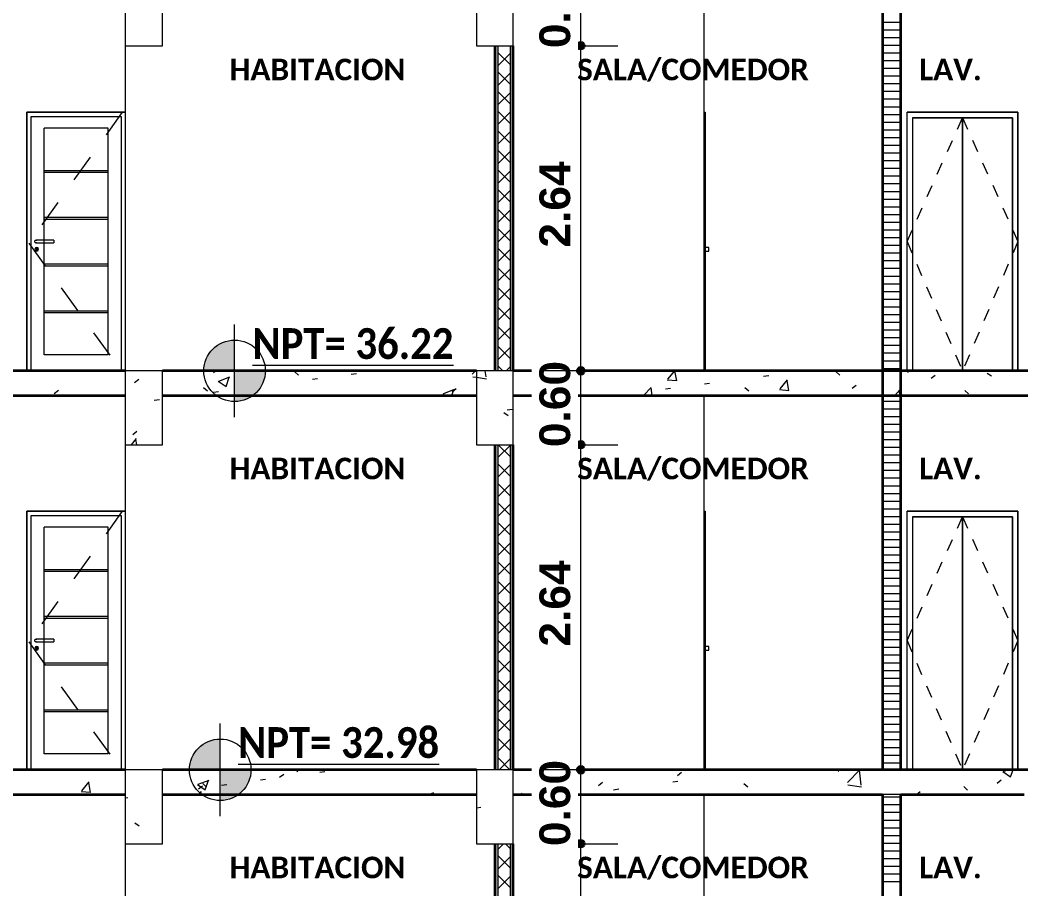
# Model space of a CAD drawing. Header units: metres. Extents: x -144 to 1000, y -717 to 29.
# Drawn here: x 228.96 to 237.09, y -624.35 to -617.3 of the extents above; entities that cross this region are included whole.
import ezdxf

# ---------------------------------------------------------------- set-up
doc = ezdxf.new("R2010")
doc.units = ezdxf.units.M
doc.linetypes.add('Center', pattern=[0.054356, 0.00635, -0.016002, 0.016002, -0.016002])
doc.linetypes.add('Trazo', pattern=[0.45, 0.225, -0.225])
doc.layers.get('0').update_dxf_attribs({"color": 1})
for name, color, linetype, lineweight in [('A-ANNO-DIMS', 1, 'Continuous', 9), ('A-DETL-GENF', 1, 'Continuous', 9), ('A-DETL-THIN', 1, 'Continuous', 9), ('A-DOOR', 1, 'Continuous', 9), ('A-DOOR-FRAM', 1, 'Continuous', 9), ('A-DOOR-HDLN', 1, 'Trazo', 20), ('A-FLOR', 2, 'Continuous', 9), ('A-FLOR-PATT', 8, 'Continuous', 50), ('A-WALL', 4, 'Continuous', 9), ('G-ANNO-DIMS', 1, 'Continuous', 9), ('G-ANNO-TEXT', 2, 'Continuous', 9), ('S-COLS', 7, 'Continuous', 9)]:
    doc.layers.add(name, color=color, linetype=linetype, lineweight=lineweight)
doc.layers.add('A-WALL-PATT', color=7, linetype='Continuous', lineweight=35, true_color=0x9c9c9c)
doc.styles.add('Arial Black_B', font='ariblk.ttf', dxfattribs={"width": 0.9, "height": 0.1875})
doc.styles.add('Calibri_B', font='calibrib.ttf', dxfattribs={"height": 0.165})
doc.styles.add('Calibri_B_1', font='calibrib.ttf', dxfattribs={"height": 0.135})

# ---------------------------------------------------------------- blocks, each defined once
blk = doc.blocks.new('ololo')
at = {"layer": 'A-ANNO-DIMS', "lineweight": 25, "true_color": 0x008000}
h = blk.add_hatch(color=96, dxfattribs=at)
edge = h.paths.add_edge_path()
edge.add_arc((233.5109, -617.5054), 0.0312, 0, 360)
h = blk.add_hatch(color=96, dxfattribs=at)
edge = h.paths.add_edge_path()
edge.add_arc((233.5109, -617.5054), 0.0312, 0, 360)
h = blk.add_hatch(color=96, dxfattribs=at)
edge = h.paths.add_edge_path()
edge.add_arc((233.5109, -620.1454), 0.0312, 0, 360)
h = blk.add_hatch(color=96, dxfattribs=at)
edge = h.paths.add_edge_path()
edge.add_arc((233.5109, -620.7454), 0.0312, 0, 360)
h = blk.add_hatch(color=96, dxfattribs=at)
edge = h.paths.add_edge_path()
edge.add_arc((233.5109, -620.7454), 0.0312, 0, 360)
h = blk.add_hatch(color=96, dxfattribs=at)
edge = h.paths.add_edge_path()
edge.add_arc((233.5109, -623.3854), 0.0312, 0, 360)
h = blk.add_hatch(color=96, dxfattribs=at)
edge = h.paths.add_edge_path()
edge.add_arc((233.5109, -623.9854), 0.0312, 0, 360)
h = blk.add_hatch(color=96, dxfattribs=at)
edge = h.paths.add_edge_path()
edge.add_arc((233.5109, -623.9854), 0.0312, 0, 360)
at = {"layer": 'A-WALL-PATT', "lineweight": 5, "true_color": 0x747474}
for points in [[(232.8366, -620.1454), (232.8366, -617.5054), (232.8116, -617.5054), (232.8116, -620.1454)], [(232.8366, -623.3854), (232.8366, -620.7454), (232.8116, -620.7454), (232.8116, -623.3854)], [(232.8116, -626.6254), (232.8366, -626.6254), (232.8366, -623.9854), (232.8116, -623.9854), (232.8116, -626.4423)]]:
    blk.add_hatch(color=8, dxfattribs=at).paths.add_polyline_path(points)
at = {"layer": 'A-WALL-PATT', "true_color": 0x747474}
for points in [[(232.9616, -620.1454), (232.9616, -617.5054), (232.9366, -617.5054), (232.9366, -620.1454)], [(232.9616, -623.3854), (232.9616, -620.7454), (232.9366, -620.7454), (232.9366, -623.3854)], [(232.9366, -626.6254), (232.9616, -626.6254), (232.9616, -623.9854), (232.9366, -623.9854), (232.9366, -626.4423)]]:
    blk.add_hatch(color=8, dxfattribs=at).paths.add_polyline_path(points)
at = {"layer": 'G-ANNO-DIMS'}
h = blk.add_hatch(color=256, dxfattribs=at)
edge = h.paths.add_edge_path()
edge.add_line((230.6986, -620.1454), (230.4486, -620.1454))
edge.add_arc((230.6986, -620.1454), 0.25, 90, 180, ccw=False)
edge.add_line((230.6986, -619.8954), (230.6986, -620.1454))
h = blk.add_hatch(color=256, dxfattribs=at)
edge = h.paths.add_edge_path()
edge.add_line((230.6986, -620.1454), (230.9486, -620.1454))
edge.add_arc((230.6986, -620.1454), 0.25, 270, 360, ccw=False)
edge.add_line((230.6986, -620.3954), (230.6986, -620.1454))
h = blk.add_hatch(color=256, dxfattribs=at)
edge = h.paths.add_edge_path()
edge.add_line((230.582, -623.3854), (230.332, -623.3854))
edge.add_arc((230.582, -623.3854), 0.25, 90, 180, ccw=False)
edge.add_line((230.582, -623.1354), (230.582, -623.3854))
h = blk.add_hatch(color=256, dxfattribs=at)
edge = h.paths.add_edge_path()
edge.add_line((230.582, -623.3854), (230.832, -623.3854))
edge.add_arc((230.582, -623.3854), 0.25, 270, 360, ccw=False)
edge.add_line((230.582, -623.6354), (230.582, -623.3854))
at = {"layer": 'A-ANNO-DIMS', "color": 96, "true_color": 0x008000}
for p, q in [((233.5109, -617.5054), (233.5109, -616.9054)), ((233.5109, -617.5054), (233.2109, -617.5054)), ((233.5109, -617.5054), (233.2109, -617.5054)), ((233.5109, -617.5054), (233.8109, -617.5054)), ((233.5109, -617.5054), (233.8109, -617.5054)), ((233.5109, -620.1454), (233.2109, -620.1454)), ((233.5109, -620.7454), (233.5109, -620.1454)), ((233.5109, -620.1454), (233.8109, -620.1454)), ((233.5109, -620.7454), (233.2109, -620.7454)), ((233.5109, -620.7454), (233.2109, -620.7454)), ((233.5109, -620.7454), (233.8109, -620.7454)), ((233.5109, -620.7454), (233.8109, -620.7454)), ((233.5109, -623.3854), (233.2109, -623.3854)), ((233.5109, -623.9854), (233.5109, -623.3854)), ((233.5109, -623.3854), (233.8109, -623.3854)), ((233.5109, -623.9854), (233.2109, -623.9854)), ((233.5109, -623.9854), (233.2109, -623.9854)), ((233.5109, -626.6254), (233.5109, -623.9854)), ((233.5109, -623.9854), (233.8109, -623.9854)), ((233.5109, -623.9854), (233.8109, -623.9854))]:
    blk.add_line(p, q, dxfattribs=at)
at = {"layer": 'A-ANNO-DIMS', "color": 96, "lineweight": 25, "true_color": 0x008000}
for centre in [(233.5109, -617.5054), (233.5109, -617.5054), (233.5109, -620.1454), (233.5109, -620.7454), (233.5109, -620.7454), (233.5109, -623.3854), (233.5109, -623.9854), (233.5109, -623.9854)]:
    blk.add_circle(centre, 0.0312, dxfattribs=at)
at = {"layer": 'A-DETL-GENF'}
for p, q in [((232.6626, -620.1975), (232.7459, -620.2104)), ((232.741, -620.1942), (232.7353, -620.1454)), ((229.8866, -620.2393), (229.9198, -620.2138)), ((230.0459, -620.3825), (230.0875, -620.377)), ((232.8859, -620.4848), (232.9212, -620.5074)), ((232.9138, -620.4618), (232.9554, -620.4564)), ((229.8604, -620.7454), (229.9016, -620.6962)), ((229.8712, -620.662), (229.9044, -620.6365)), ((229.9048, -620.7454), (229.8969, -620.7025)), ((229.8104, -623.6119), (229.8308, -623.6092)), ((232.6626, -623.6933), (232.6987, -623.6886)), ((229.8872, -623.8169), (229.9225, -623.8394))]:
    blk.add_line(p, q, dxfattribs=at)
at = {"layer": 'A-DETL-THIN'}
for p, q in [((229.8104, -616.9054), (229.8104, -617.5054)), ((230.1126, -617.5054), (230.1126, -616.9054)), ((232.6626, -616.9054), (232.6626, -617.5054)), ((232.9626, -617.5054), (232.9626, -616.9054)), ((229.8104, -617.5054), (230.1126, -617.5054)), ((232.6626, -617.5054), (232.9626, -617.5054)), ((230.1126, -620.1454), (229.8104, -620.1454)), ((229.8104, -620.1454), (229.8104, -620.7454)), ((230.1126, -620.7454), (230.1126, -620.1454)), ((232.6626, -620.1454), (232.6626, -620.7454)), ((232.9626, -620.1454), (232.6626, -620.1454)), ((232.9626, -620.7454), (232.9626, -620.1454)), ((229.8104, -620.7454), (230.1126, -620.7454)), ((232.6626, -620.7454), (232.9626, -620.7454)), ((230.1126, -623.3854), (229.8104, -623.3854)), ((229.8104, -623.3854), (229.8104, -623.9854)), ((230.1126, -623.9854), (230.1126, -623.3854)), ((232.6626, -623.3854), (232.6626, -623.9854)), ((232.9626, -623.3854), (232.6626, -623.3854)), ((232.9626, -623.9854), (232.9626, -623.3854)), ((229.8104, -623.9854), (230.1126, -623.9854)), ((232.6626, -623.9854), (232.9626, -623.9854))]:
    blk.add_line(p, q, dxfattribs=at)
at = {"layer": 'A-DOOR'}
for p, q in [((234.5115, -618.0454), (234.5215, -618.0454)), ((234.5215, -618.0454), (234.5215, -620.1454)), ((236.2065, -618.0904), (236.2065, -620.1454)), ((236.6115, -618.0904), (236.2065, -618.0904)), ((236.6115, -620.1454), (236.6115, -618.0904)), ((237.0165, -618.0904), (236.6115, -618.0904)), ((236.6115, -618.0904), (236.6115, -620.1454)), ((237.0165, -620.1454), (237.0165, -618.0904)), ((229.6716, -618.1754), (229.1516, -618.1754)), ((229.1516, -620.0154), (229.1516, -618.1754)), ((229.6716, -620.0154), (229.6716, -618.1754)), ((229.6716, -618.5204), (229.1516, -618.5204)), ((229.6716, -618.5354), (229.1516, -618.5354)), ((229.6716, -618.9004), (229.1516, -618.9004)), ((229.6716, -618.9154), (229.1516, -618.9154)), ((229.0899, -619.0854), (229.0933, -619.0854)), ((229.0933, -619.1053), (229.0899, -619.1053)), ((229.2316, -619.0854), (229.0916, -619.0854)), ((229.0916, -619.1054), (229.2316, -619.1054)), ((234.552, -619.1433), (234.5215, -619.1433)), ((234.552, -619.1733), (234.552, -619.1433)), ((234.5215, -619.1733), (234.552, -619.1733)), ((229.6716, -619.2804), (229.1516, -619.2804)), ((229.6716, -619.2954), (229.1516, -619.2954)), ((229.6716, -619.6604), (229.1516, -619.6604)), ((229.6716, -619.6754), (229.1516, -619.6754)), ((229.6716, -620.0154), (229.1516, -620.0154)), ((234.5115, -621.2854), (234.5215, -621.2854)), ((234.5215, -621.2854), (234.5215, -623.3854)), ((236.2065, -621.3304), (236.2065, -623.3854)), ((236.6115, -621.3304), (236.2065, -621.3304)), ((236.6115, -623.3854), (236.6115, -621.3304)), ((237.0165, -621.3304), (236.6115, -621.3304)), ((236.6115, -621.3304), (236.6115, -623.3854)), ((237.0165, -623.3854), (237.0165, -621.3304)), ((229.6716, -621.4154), (229.1516, -621.4154)), ((229.1516, -623.2554), (229.1516, -621.4154)), ((229.6716, -623.2554), (229.6716, -621.4154)), ((229.6716, -621.7604), (229.1516, -621.7604)), ((229.6716, -621.7754), (229.1516, -621.7754)), ((229.6716, -622.1404), (229.1516, -622.1404)), ((229.6716, -622.1554), (229.1516, -622.1554)), ((229.0899, -622.3254), (229.0933, -622.3254)), ((229.0933, -622.3453), (229.0899, -622.3453)), ((229.2316, -622.3254), (229.0916, -622.3254)), ((229.0916, -622.3454), (229.2316, -622.3454)), ((234.552, -622.3833), (234.5215, -622.3833)), ((234.552, -622.4133), (234.552, -622.3833)), ((234.5215, -622.4133), (234.552, -622.4133)), ((229.6716, -622.5204), (229.1516, -622.5204)), ((229.6716, -622.5354), (229.1516, -622.5354)), ((229.6716, -622.9004), (229.1516, -622.9004)), ((229.6716, -622.9154), (229.1516, -622.9154)), ((229.6716, -623.2554), (229.1516, -623.2554))]:
    blk.add_line(p, q, dxfattribs=at)
at = {"layer": 'A-DOOR', "linetype": 'Center'}
for p, q in [((236.1615, -619.0954), (236.6115, -618.0904)), ((236.6115, -618.0904), (237.0615, -619.0954)), ((236.1615, -619.0954), (236.6115, -620.1454)), ((237.0615, -619.0954), (236.6115, -620.1454)), ((236.1615, -622.3354), (236.6115, -621.3304)), ((236.6115, -621.3304), (237.0615, -622.3354)), ((236.1615, -622.3354), (236.6115, -623.3854)), ((237.0615, -622.3354), (236.6115, -623.3854))]:
    blk.add_line(p, q, dxfattribs=at)
at = {"layer": 'A-DOOR', "flags": 128}
for points in [[(229.2316, -619.0854), (229.2316, -619.0858), (229.2316, -619.0864), (229.2316, -619.0874), (229.2316, -619.0886), (229.2316, -619.0901), (229.2316, -619.0918), (229.2316, -619.0935), (229.2316, -619.0954)], [(229.2316, -619.0954), (229.2316, -619.0972), (229.2316, -619.099), (229.2316, -619.1006), (229.2316, -619.1021), (229.2316, -619.1034), (229.2316, -619.1043), (229.2316, -619.105), (229.2316, -619.1053)], [(229.2316, -622.3254), (229.2316, -622.3258), (229.2316, -622.3264), (229.2316, -622.3274), (229.2316, -622.3286), (229.2316, -622.3301), (229.2316, -622.3318), (229.2316, -622.3335), (229.2316, -622.3354)], [(229.2316, -622.3354), (229.2316, -622.3372), (229.2316, -622.339), (229.2316, -622.3406), (229.2316, -622.3421), (229.2316, -622.3434), (229.2316, -622.3443), (229.2316, -622.345), (229.2316, -622.3453)]]:
    blk.add_lwpolyline(points, dxfattribs=at)
at = {"layer": 'A-DOOR'}
for centre, radius, start, end in [((229.0916, -619.1583), 0.015, 90, 270), ((229.0916, -619.1583), 0.005, 90, 270), ((229.0916, -619.1583), 0.015, 270, 90), ((229.0916, -619.1583), 0.005, 270, 90), ((229.0916, -622.3983), 0.015, 90, 270), ((229.0916, -622.3983), 0.005, 90, 270), ((229.0916, -622.3983), 0.015, 270, 90), ((229.0916, -622.3983), 0.005, 270, 90)]:
    blk.add_arc(centre, radius, start, end, dxfattribs=at)
for points in [[(229.0933, -619.0854), (229.0921, -619.0854), (229.0899, -619.0854), (229.0865, -619.0857), (229.0833, -619.0864), (229.0804, -619.0874), (229.0778, -619.0886), (229.0757, -619.0901), (229.0742, -619.0917), (229.0733, -619.0935), (229.0731, -619.0948), (229.0731, -619.0954)], [(229.0731, -619.0954), (229.0731, -619.096), (229.0733, -619.0972), (229.0742, -619.099), (229.0757, -619.1007), (229.0778, -619.1022), (229.0804, -619.1034), (229.0833, -619.1044), (229.0865, -619.1051), (229.0899, -619.1054), (229.0921, -619.1054), (229.0933, -619.1053)], [(229.0933, -622.3254), (229.0921, -622.3254), (229.0899, -622.3254), (229.0865, -622.3257), (229.0833, -622.3264), (229.0804, -622.3274), (229.0778, -622.3286), (229.0757, -622.3301), (229.0742, -622.3317), (229.0733, -622.3335), (229.0731, -622.3348), (229.0731, -622.3354)], [(229.0731, -622.3354), (229.0731, -622.336), (229.0733, -622.3372), (229.0742, -622.339), (229.0757, -622.3407), (229.0778, -622.3422), (229.0804, -622.3434), (229.0833, -622.3444), (229.0865, -622.3451), (229.0899, -622.3454), (229.0921, -622.3454), (229.0933, -622.3453)]]:
    blk.add_open_spline(points, degree=3, dxfattribs=at)
at = {"layer": 'A-DOOR-FRAM'}
for p, q in [((229.8116, -618.0454), (229.0116, -618.0454)), ((229.0116, -618.0454), (229.0116, -620.1454)), ((229.0466, -620.1454), (229.0466, -618.0804)), ((229.0466, -618.0804), (229.7766, -618.0804)), ((229.7766, -618.0804), (229.7766, -620.1454)), ((236.1615, -620.1454), (236.1615, -618.0454)), ((237.0615, -618.0454), (236.1615, -618.0454)), ((236.2065, -618.0904), (236.2065, -620.1454)), ((236.2065, -618.0904), (237.0165, -618.0904)), ((237.0165, -618.0904), (237.0165, -620.1454)), ((237.0615, -620.1454), (237.0615, -618.0454)), ((229.8116, -621.2854), (229.0116, -621.2854)), ((229.0116, -621.2854), (229.0116, -623.3854)), ((229.0466, -623.3854), (229.0466, -621.3204)), ((229.0466, -621.3204), (229.7766, -621.3204)), ((229.7766, -621.3204), (229.7766, -623.3854)), ((236.1615, -623.3854), (236.1615, -621.2854)), ((237.0615, -621.2854), (236.1615, -621.2854)), ((236.2065, -621.3304), (236.2065, -623.3854)), ((236.2065, -621.3304), (237.0165, -621.3304)), ((237.0165, -621.3304), (237.0165, -623.3854)), ((237.0615, -623.3854), (237.0615, -621.2854))]:
    blk.add_line(p, q, dxfattribs=at)
at = {"layer": 'A-DOOR-HDLN'}
for p, q in [((229.7866, -618.0454), (229.0266, -619.1074)), ((229.0266, -619.1074), (229.7766, -620.1454)), ((229.7866, -621.2854), (229.0266, -622.3474)), ((229.0266, -622.3474), (229.7766, -623.3854))]:
    blk.add_line(p, q, dxfattribs=at)
at = {"layer": 'A-FLOR', "lineweight": 35}
for p, q in [((229.8104, -620.1454), (222.5126, -620.1454)), ((232.6626, -620.1454), (230.1126, -620.1454)), ((241.5612, -620.1454), (232.9626, -620.1454)), ((225.5126, -620.3454), (229.8104, -620.3454)), ((230.1126, -620.3454), (232.6626, -620.3454)), ((232.9626, -620.3454), (241.5612, -620.3454)), ((229.8104, -623.3854), (222.5126, -623.3854)), ((232.6626, -623.3854), (230.1126, -623.3854)), ((241.5612, -623.3854), (232.9626, -623.3854)), ((225.5126, -623.5854), (229.8104, -623.5854)), ((230.1126, -623.5854), (232.6626, -623.5854)), ((232.9626, -623.5854), (235.9615, -623.5854)), ((236.1115, -623.5854), (237.1115, -623.5854))]:
    blk.add_line(p, q, dxfattribs=at)
at = {"layer": 'A-FLOR-PATT', "color": 8, "lineweight": 5, "true_color": 0x828282}
for p, q in [((230.5281, -620.158), (230.5445, -620.1454)), ((230.5719, -620.2281), (230.6609, -620.194)), ((230.6291, -620.2733), (230.6549, -620.1966)), ((231.1878, -620.1532), (231.2187, -620.1815)), ((231.3307, -620.2133), (231.3722, -620.2079)), ((231.6469, -620.1717), (231.6885, -620.1662)), ((232.629, -620.1722), (232.6548, -620.1454)), ((232.6329, -620.1929), (232.6626, -620.1975)), ((233.1255, -620.2195), (233.1587, -620.194)), ((233.3791, -620.1456), (233.379, -620.1454)), ((234.2189, -620.2122), (234.275, -620.1454)), ((234.29, -620.2253), (234.2753, -620.1457)), ((234.9958, -620.1877), (235.0373, -620.1823)), ((235.5844, -620.1528), (235.6153, -620.1812)), ((236.1511, -620.1454), (236.1693, -620.157)), ((236.3567, -620.2057), (236.39, -620.1802)), ((236.8119, -620.1631), (236.8473, -620.1857)), ((230.4471, -620.2803), (230.478, -620.3086)), ((230.5659, -620.2304), (230.6291, -620.273)), ((232.4658, -620.3148), (232.4991, -620.2893)), ((234.0206, -620.3454), (234.0837, -620.2796)), ((234.0895, -620.3454), (234.0824, -620.2838)), ((234.1983, -620.2927), (234.2398, -620.2873)), ((234.2138, -620.2183), (234.2897, -620.2249)), ((234.5148, -620.2511), (234.5563, -620.2456)), ((234.8438, -620.28), (234.8747, -620.3083)), ((235.1298, -620.2919), (235.1911, -620.2189)), ((235.2009, -620.305), (235.1862, -620.2254)), ((235.7152, -620.287), (235.7485, -620.2615)), ((229.2345, -620.3287), (229.2677, -620.3032)), ((229.4961, -620.3416), (229.502, -620.3454)), ((230.5269, -620.3191), (230.5685, -620.3137)), ((232.3911, -620.3321), (232.4108, -620.3454)), ((232.3973, -620.3297), (232.4862, -620.2956)), ((232.4642, -620.3454), (232.48, -620.2983)), ((235.1247, -620.298), (235.2007, -620.3046)), ((236.0627, -620.3454), (236.102, -620.2986)), ((236.1046, -620.3454), (236.0972, -620.3051)), ((236.6294, -620.3046), (236.6603, -620.3329)), ((230.9092, -623.4672), (230.9508, -623.4618)), ((231.0642, -623.4449), (231.0974, -623.4194)), ((231.1975, -623.3854), (231.2118, -623.3984)), ((231.3902, -623.4039), (231.4318, -623.3985)), ((234.2954, -623.4311), (234.3287, -623.4055)), ((235.5945, -623.3854), (235.6078, -623.3976)), ((235.6774, -623.4891), (235.7763, -623.386)), ((235.7886, -623.51), (235.7746, -623.3894)), ((236.9395, -623.4001), (237.0027, -623.4427)), ((236.9458, -623.3977), (236.9778, -623.3854)), ((237.0027, -623.4431), (237.022, -623.3854)), ((229.4576, -623.5559), (229.5188, -623.483)), ((229.5293, -623.5682), (229.5146, -623.4886)), ((230.397, -623.5045), (230.4601, -623.5471)), ((230.4023, -623.5025), (230.4912, -623.4684)), ((230.4045, -623.5402), (230.4378, -623.5147)), ((230.4402, -623.4972), (230.4711, -623.5255)), ((230.4601, -623.5475), (230.4859, -623.4707)), ((230.5928, -623.5089), (230.6344, -623.5034)), ((233.654, -623.5124), (233.6872, -623.4869)), ((233.7771, -623.5466), (233.8187, -623.5411)), ((234.2581, -623.4833), (234.2996, -623.4778)), ((234.8363, -623.4964), (234.8672, -623.5247)), ((235.6794, -623.507), (235.7923, -623.5245)), ((236.6219, -623.521), (236.6528, -623.5493)), ((236.8929, -623.4926), (236.9262, -623.4671)), ((229.4532, -623.5612), (229.5291, -623.5679)), ((230.4107, -623.5854), (230.4298, -623.5626)), ((230.4287, -623.5854), (230.4255, -623.5683)), ((232.2766, -623.5854), (232.3166, -623.57)), ((232.3067, -623.5854), (232.3111, -623.5724)), ((233.0233, -623.5854), (233.0352, -623.5762)), ((233.4826, -623.5854), (233.502, -623.5828)), ((236.2365, -623.5854), (236.2664, -623.5624))]:
    blk.add_line(p, q, dxfattribs=at)
at = {"layer": 'A-WALL'}
for p, q in [((234.5115, -617.1054), (234.5115, -620.1454)), ((232.8366, -617.5054), (232.8366, -620.1454)), ((232.9366, -617.5054), (232.9366, -620.1454)), ((229.0116, -620.1454), (229.0116, -618.0454)), ((229.0116, -618.0454), (229.8116, -618.0454)), ((236.1615, -620.1454), (236.1615, -618.0454)), ((236.1615, -618.0454), (237.0615, -618.0454)), ((237.0615, -618.0454), (237.0615, -620.1454)), ((234.5115, -620.3454), (234.5115, -623.3854)), ((232.8366, -620.7454), (232.8366, -623.3854)), ((232.9366, -620.7454), (232.9366, -623.3854)), ((229.0116, -623.3854), (229.0116, -621.2854)), ((229.0116, -621.2854), (229.8116, -621.2854)), ((236.1615, -623.3854), (236.1615, -621.2854)), ((236.1615, -621.2854), (237.0615, -621.2854)), ((237.0615, -621.2854), (237.0615, -623.3854)), ((234.5115, -623.5854), (234.5115, -626.6254)), ((236.1115, -623.5854), (235.9615, -623.5854)), ((232.8366, -623.9854), (232.8366, -626.6254)), ((232.9366, -623.9854), (232.9366, -626.6254))]:
    blk.add_line(p, q, dxfattribs=at)
at = {"layer": 'A-WALL', "lineweight": 35}
for p, q in [((235.9615, -617.1054), (235.9615, -623.3854)), ((236.1115, -623.3854), (236.1115, -617.1054)), ((232.8116, -617.5054), (232.8116, -620.1454)), ((232.9616, -620.1454), (232.9616, -617.5054)), ((232.8116, -620.7454), (232.8116, -623.3854)), ((232.9616, -623.3854), (232.9616, -620.7454)), ((235.9615, -623.5854), (235.9615, -626.6254)), ((236.1115, -626.6254), (236.1115, -623.5854)), ((232.8116, -623.9854), (232.8116, -626.6254)), ((232.9616, -626.6254), (232.9616, -623.9854))]:
    blk.add_line(p, q, dxfattribs=at)
at = {"layer": 'A-WALL-PATT', "color": 8, "lineweight": 5, "true_color": 0x727272}
for p, q in [((235.9615, -617.3129), (236.1106, -617.3129)), ((235.9615, -617.3754), (236.1106, -617.3754)), ((235.9615, -617.4379), (236.1107, -617.4379)), ((235.9615, -617.5004), (236.1107, -617.5004)), ((235.9615, -617.5629), (236.1107, -617.5629)), ((235.9615, -617.6254), (236.1107, -617.6254)), ((235.9615, -617.6879), (236.1107, -617.6879)), ((235.9615, -617.7504), (236.1108, -617.7504)), ((235.9615, -617.8129), (236.1108, -617.8129)), ((235.9615, -617.8754), (236.1108, -617.8754)), ((235.9615, -617.9379), (236.1108, -617.9379)), ((235.9615, -618.0004), (236.1108, -618.0004)), ((235.9615, -618.0629), (236.1109, -618.0629)), ((235.9615, -618.1254), (236.1109, -618.1254)), ((235.9615, -618.1879), (236.1109, -618.1879)), ((235.9615, -618.2504), (236.1109, -618.2504)), ((235.9615, -618.3129), (236.1109, -618.3129)), ((235.9615, -618.3754), (236.111, -618.3754)), ((235.9615, -618.4379), (236.111, -618.4379)), ((235.9615, -618.5004), (236.111, -618.5004)), ((235.9615, -618.5629), (236.111, -618.5629)), ((235.9615, -618.6254), (236.111, -618.6254)), ((235.9615, -618.6879), (236.1111, -618.6879)), ((235.9615, -618.7504), (236.1111, -618.7504)), ((235.9615, -618.8129), (236.1111, -618.8129)), ((235.9615, -618.8754), (236.1111, -618.8754)), ((235.9615, -618.9379), (236.1111, -618.9379)), ((235.9615, -619.0004), (236.1112, -619.0004)), ((235.9615, -619.0629), (236.1112, -619.0629)), ((235.9615, -619.1254), (236.1112, -619.1254)), ((235.9615, -619.1879), (236.1112, -619.1879)), ((235.9615, -619.2504), (236.1112, -619.2504)), ((235.9615, -619.3129), (236.1112, -619.3129)), ((235.9615, -619.3754), (236.1113, -619.3754)), ((235.9615, -619.4379), (236.1113, -619.4379)), ((235.9615, -619.5004), (236.1113, -619.5004)), ((235.9615, -619.5629), (236.1113, -619.5629)), ((235.9615, -619.6254), (236.1113, -619.6254)), ((235.9615, -619.6879), (236.1114, -619.6879)), ((235.9615, -619.7504), (236.1114, -619.7504)), ((235.9615, -619.8129), (236.1114, -619.8129)), ((235.9615, -619.8754), (236.1114, -619.8754)), ((235.9615, -619.9379), (236.1114, -619.9379)), ((235.9615, -620.0004), (236.1115, -620.0004)), ((235.9615, -620.0629), (236.1115, -620.0629)), ((235.9615, -620.1254), (236.1115, -620.1254)), ((235.9615, -620.3904), (236.1106, -620.3904)), ((235.9615, -620.4529), (236.1106, -620.4529)), ((235.9615, -620.5154), (236.1106, -620.5154)), ((235.9615, -620.5779), (236.1106, -620.5779)), ((235.9615, -620.6404), (236.1107, -620.6404)), ((235.9615, -620.7029), (236.1107, -620.7029)), ((235.9615, -620.7654), (236.1107, -620.7654)), ((235.9615, -620.8279), (236.1107, -620.8279)), ((235.9615, -620.8904), (236.1107, -620.8904)), ((235.9615, -620.9529), (236.1108, -620.9529)), ((235.9615, -621.0154), (236.1108, -621.0154)), ((235.9615, -621.0779), (236.1108, -621.0779)), ((235.9615, -621.1404), (236.1108, -621.1404)), ((235.9615, -621.2029), (236.1108, -621.2029)), ((235.9615, -621.2654), (236.1108, -621.2654)), ((235.9615, -621.3279), (236.1109, -621.3279)), ((235.9615, -621.3904), (236.1109, -621.3904)), ((235.9615, -621.4529), (236.1109, -621.4529)), ((235.9615, -621.5154), (236.1109, -621.5154)), ((235.9615, -621.5779), (236.1109, -621.5779)), ((235.9615, -621.6404), (236.111, -621.6404)), ((235.9615, -621.7029), (236.111, -621.7029)), ((235.9615, -621.7654), (236.111, -621.7654)), ((235.9615, -621.8279), (236.111, -621.8279)), ((235.9615, -621.8904), (236.111, -621.8904)), ((235.9615, -621.9529), (236.1111, -621.9529)), ((235.9615, -622.0154), (236.1111, -622.0154)), ((235.9615, -622.0779), (236.1111, -622.0779)), ((235.9615, -622.1404), (236.1111, -622.1404)), ((235.9615, -622.2029), (236.1111, -622.2029)), ((235.9615, -622.2654), (236.1112, -622.2654)), ((235.9615, -622.3279), (236.1112, -622.3279)), ((235.9615, -622.3904), (236.1112, -622.3904)), ((235.9615, -622.4529), (236.1112, -622.4529)), ((235.9615, -622.5154), (236.1112, -622.5154)), ((235.9615, -622.5779), (236.1113, -622.5779)), ((235.9615, -622.6404), (236.1113, -622.6404)), ((235.9615, -622.7029), (236.1113, -622.7029)), ((235.9615, -622.7654), (236.1113, -622.7654)), ((235.9615, -622.8279), (236.1113, -622.8279)), ((235.9615, -622.8904), (236.1114, -622.8904)), ((235.9615, -622.9529), (236.1114, -622.9529)), ((235.9615, -623.0154), (236.1114, -623.0154)), ((235.9615, -623.0779), (236.1114, -623.0779)), ((235.9615, -623.1404), (236.1114, -623.1404)), ((235.9615, -623.2029), (236.1114, -623.2029)), ((235.9615, -623.2654), (236.1115, -623.2654)), ((235.9615, -623.3279), (236.1115, -623.3279)), ((235.9615, -623.6054), (236.1106, -623.6054)), ((235.9615, -623.6679), (236.1106, -623.6679)), ((235.9615, -623.7304), (236.1106, -623.7304)), ((235.9615, -623.7929), (236.1106, -623.7929)), ((235.9615, -623.8554), (236.1106, -623.8554)), ((235.9615, -623.9179), (236.1107, -623.9179)), ((235.9615, -623.9804), (236.1107, -623.9804)), ((235.9615, -624.0429), (236.1107, -624.0429)), ((235.9615, -624.1054), (236.1107, -624.1054)), ((235.9615, -624.1679), (236.1107, -624.1679)), ((235.9615, -624.2304), (236.1108, -624.2304)), ((235.9615, -624.2929), (236.1108, -624.2929))]:
    blk.add_line(p, q, dxfattribs=at)
at = {"layer": 'A-WALL-PATT', "color": 1, "lineweight": 5, "true_color": 0xff0000}
for p, q in [((232.8366, -617.5093), (232.8405, -617.5054)), ((232.9366, -617.659), (232.8366, -617.559)), ((232.8366, -617.6684), (232.9366, -617.5684)), ((232.9366, -617.8181), (232.8366, -617.7181)), ((232.8366, -617.8275), (232.9366, -617.7275)), ((232.9366, -617.9772), (232.8366, -617.8772)), ((232.8366, -617.9866), (232.9366, -617.8866)), ((232.9366, -618.1363), (232.8366, -618.0363)), ((232.8366, -618.1457), (232.9366, -618.0457)), ((232.9366, -618.2954), (232.8366, -618.1954)), ((232.8366, -618.3048), (232.9366, -618.2048)), ((232.9366, -618.4545), (232.8366, -618.3545)), ((232.8366, -618.4639), (232.9366, -618.3639)), ((232.9366, -618.6136), (232.8366, -618.5136)), ((232.8366, -618.623), (232.9366, -618.523)), ((232.9366, -618.7727), (232.8366, -618.6727)), ((232.8366, -618.7821), (232.9366, -618.6821)), ((232.9366, -618.9318), (232.8366, -618.8318)), ((232.8366, -618.9412), (232.9366, -618.8412)), ((232.9366, -619.0909), (232.8366, -618.9909)), ((232.8366, -619.1003), (232.9366, -619.0003)), ((232.9366, -619.25), (232.8366, -619.15)), ((232.8366, -619.2594), (232.9366, -619.1594)), ((232.9366, -619.4091), (232.8366, -619.3091)), ((232.8366, -619.4185), (232.9366, -619.3185)), ((232.9366, -619.5682), (232.8366, -619.4682)), ((232.8366, -619.5776), (232.9366, -619.4776)), ((232.9366, -619.7273), (232.8366, -619.6273)), ((232.8366, -619.7367), (232.9366, -619.6367)), ((232.9366, -619.8864), (232.8366, -619.7864)), ((232.8366, -619.8958), (232.9366, -619.7958)), ((232.9366, -620.0455), (232.8366, -619.9455)), ((232.8366, -620.0549), (232.9366, -619.9549)), ((232.8773, -620.1454), (232.8366, -620.1046)), ((232.9052, -620.1454), (232.9366, -620.114)), ((232.8366, -620.8504), (232.9366, -620.7504)), ((232.9366, -620.841), (232.8409, -620.7454)), ((232.9366, -621.0001), (232.8366, -620.9001)), ((232.8366, -621.0095), (232.9366, -620.9095)), ((232.9366, -621.1592), (232.8366, -621.0592)), ((232.8366, -621.1686), (232.9366, -621.0686)), ((232.9366, -621.3183), (232.8366, -621.2183)), ((232.8366, -621.3277), (232.9366, -621.2277)), ((232.9366, -621.4774), (232.8366, -621.3774)), ((232.8366, -621.4868), (232.9366, -621.3868)), ((232.9366, -621.6365), (232.8366, -621.5365)), ((232.8366, -621.6459), (232.9366, -621.5459)), ((232.9366, -621.7956), (232.8366, -621.6956)), ((232.8366, -621.805), (232.9366, -621.705)), ((232.9366, -621.9547), (232.8366, -621.8547)), ((232.8366, -621.9641), (232.9366, -621.8641)), ((232.9366, -622.1138), (232.8366, -622.0138)), ((232.8366, -622.1232), (232.9366, -622.0232)), ((232.9366, -622.2729), (232.8366, -622.1729)), ((232.8366, -622.2823), (232.9366, -622.1823)), ((232.9366, -622.432), (232.8366, -622.332)), ((232.8366, -622.4414), (232.9366, -622.3414)), ((232.9366, -622.5911), (232.8366, -622.4911)), ((232.8366, -622.6005), (232.9366, -622.5005)), ((232.9366, -622.7502), (232.8366, -622.6502)), ((232.8366, -622.7596), (232.9366, -622.6596)), ((232.9366, -622.9093), (232.8366, -622.8093)), ((232.8366, -622.9187), (232.9366, -622.8187)), ((232.9366, -623.0684), (232.8366, -622.9684)), ((232.8366, -623.0778), (232.9366, -622.9778)), ((232.9366, -623.2275), (232.8366, -623.1275)), ((232.8366, -623.2369), (232.9366, -623.1369)), ((232.9353, -623.3854), (232.8366, -623.2866)), ((232.8472, -623.3854), (232.9366, -623.296)), ((232.8366, -624.0324), (232.8836, -623.9854)), ((232.9366, -624.023), (232.8989, -623.9854)), ((232.9366, -624.1821), (232.8366, -624.0821)), ((232.8366, -624.1915), (232.9366, -624.0915)), ((232.9366, -624.3412), (232.8366, -624.2412)), ((232.8366, -624.3506), (232.9366, -624.2506))]:
    blk.add_line(p, q, dxfattribs=at)
at = {"layer": 'G-ANNO-DIMS'}
for p, q in [((230.6986, -620.5204), (230.6986, -619.7704)), ((230.3236, -620.1454), (232.4486, -620.1454)), ((230.582, -623.7604), (230.582, -623.0104)), ((230.207, -623.3854), (232.332, -623.3854))]:
    blk.add_line(p, q, dxfattribs=at)
for centre in [(230.6986, -620.1454), (230.582, -623.3854)]:
    blk.add_circle(centre, 0.25, dxfattribs=at)
at = {"layer": 'S-COLS'}
for p, q in [((229.8116, -620.1454), (229.8116, -617.5054)), ((229.8116, -623.3854), (229.8116, -620.7454)), ((229.8116, -626.6254), (229.8116, -623.9854))]:
    blk.add_line(p, q, dxfattribs=at)
at = {"layer": 'G-ANNO-DIMS', "style": 'Calibri_B', "width": 0.9}
for s, p in [('%%UNPT= 36.22', (230.8442, -620.0489)), ('%%UNPT= 32.98', (230.7276, -623.2889))]:
    blk.add_text(s, height=0.25, dxfattribs=at).set_placement(p)
at = {"layer": 'G-ANNO-TEXT', "style": 'Calibri_B_1'}
for s, p in [('HABITACION', (230.6568, -617.7859)), ('SALA/COMEDOR', (233.4811, -617.7859)), ('LAV.', (236.2588, -617.7859)), ('HABITACION', (230.6568, -621.0259)), ('SALA/COMEDOR', (233.4811, -621.0259)), ('LAV.', (236.2588, -621.0259)), ('HABITACION', (230.6568, -624.2659)), ('SALA/COMEDOR', (233.4811, -624.2659)), ('LAV.', (236.2588, -624.2659))]:
    blk.add_text(s, height=0.175, dxfattribs=at).set_placement(p)
at = {"layer": 'A-ANNO-DIMS', "color": 96, "true_color": 0x008000, "insert": (233.1746, -624.0051), "char_height": 0.25, "width": 0.767402, "attachment_point": 1, "rotation": 90, "line_spacing_factor": 1.180619, "style": 'Arial Black_B', "bg_fill": 3, "box_fill_scale": 1.25, "bg_fill_color": 256, "bg_fill_true_color": 13158600, "bg_fill_transparency": 0}
blk.add_mtext('0.60', dxfattribs=at)
at = {"layer": 'A-ANNO-DIMS', "lineweight": 25, "true_color": 0x008000}
h = blk.add_hatch(color=96, dxfattribs=at)
edge = h.paths.add_edge_path()
edge.add_arc((233.5109, -623.3854), 0.0312, 0, 360)
at = {"layer": 'A-ANNO-DIMS', "color": 96, "true_color": 0x008000}
for q in [(233.5109, -620.7454), (233.2109, -623.3854), (233.8109, -623.3854)]:
    blk.add_line((233.5109, -623.3854), q, dxfattribs=at)
at = {"layer": 'A-ANNO-DIMS', "color": 96, "lineweight": 25, "true_color": 0x008000}
blk.add_circle((233.5109, -623.3854), 0.0312, dxfattribs=at)
at = {"layer": 'A-ANNO-DIMS', "color": 96, "true_color": 0x008000, "char_height": 0.25, "width": 0.767402, "attachment_point": 1, "rotation": 90, "line_spacing_factor": 1.180619, "style": 'Arial Black_B', "bg_fill": 3, "box_fill_scale": 1.25, "bg_fill_color": 256, "bg_fill_true_color": 13158600, "bg_fill_transparency": 0}
for s, insert in [('0.60', (233.1746, -620.7651)), ('2.64', (233.1746, -622.3851))]:
    blk.add_mtext(s, dxfattribs=dict(at, insert=insert))
at = {"layer": 'A-ANNO-DIMS', "lineweight": 25, "true_color": 0x008000}
h = blk.add_hatch(color=96, dxfattribs=at)
edge = h.paths.add_edge_path()
edge.add_arc((233.5109, -620.1454), 0.0312, 0, 360)
at = {"layer": 'A-ANNO-DIMS', "color": 96, "true_color": 0x008000}
for q in [(233.5109, -617.5054), (233.2109, -620.1454), (233.8109, -620.1454)]:
    blk.add_line((233.5109, -620.1454), q, dxfattribs=at)
at = {"layer": 'A-ANNO-DIMS', "color": 96, "lineweight": 25, "true_color": 0x008000}
blk.add_circle((233.5109, -620.1454), 0.0312, dxfattribs=at)
at = {"layer": 'A-ANNO-DIMS', "color": 96, "true_color": 0x008000, "char_height": 0.25, "width": 0.767402, "attachment_point": 1, "rotation": 90, "line_spacing_factor": 1.180619, "style": 'Arial Black_B', "bg_fill": 3, "box_fill_scale": 1.25, "bg_fill_color": 256, "bg_fill_true_color": 13158600, "bg_fill_transparency": 0}
for s, insert in [('0.60', (233.1746, -617.5251)), ('2.64', (233.1746, -619.1451))]:
    blk.add_mtext(s, dxfattribs=dict(at, insert=insert))

msp = doc.modelspace()

# ---------------------------------------------------------------- block references
at = {"color": 3}
msp.add_blockref('ololo', (0, 0), dxfattribs=at)

doc.saveas('drawing.dxf')
